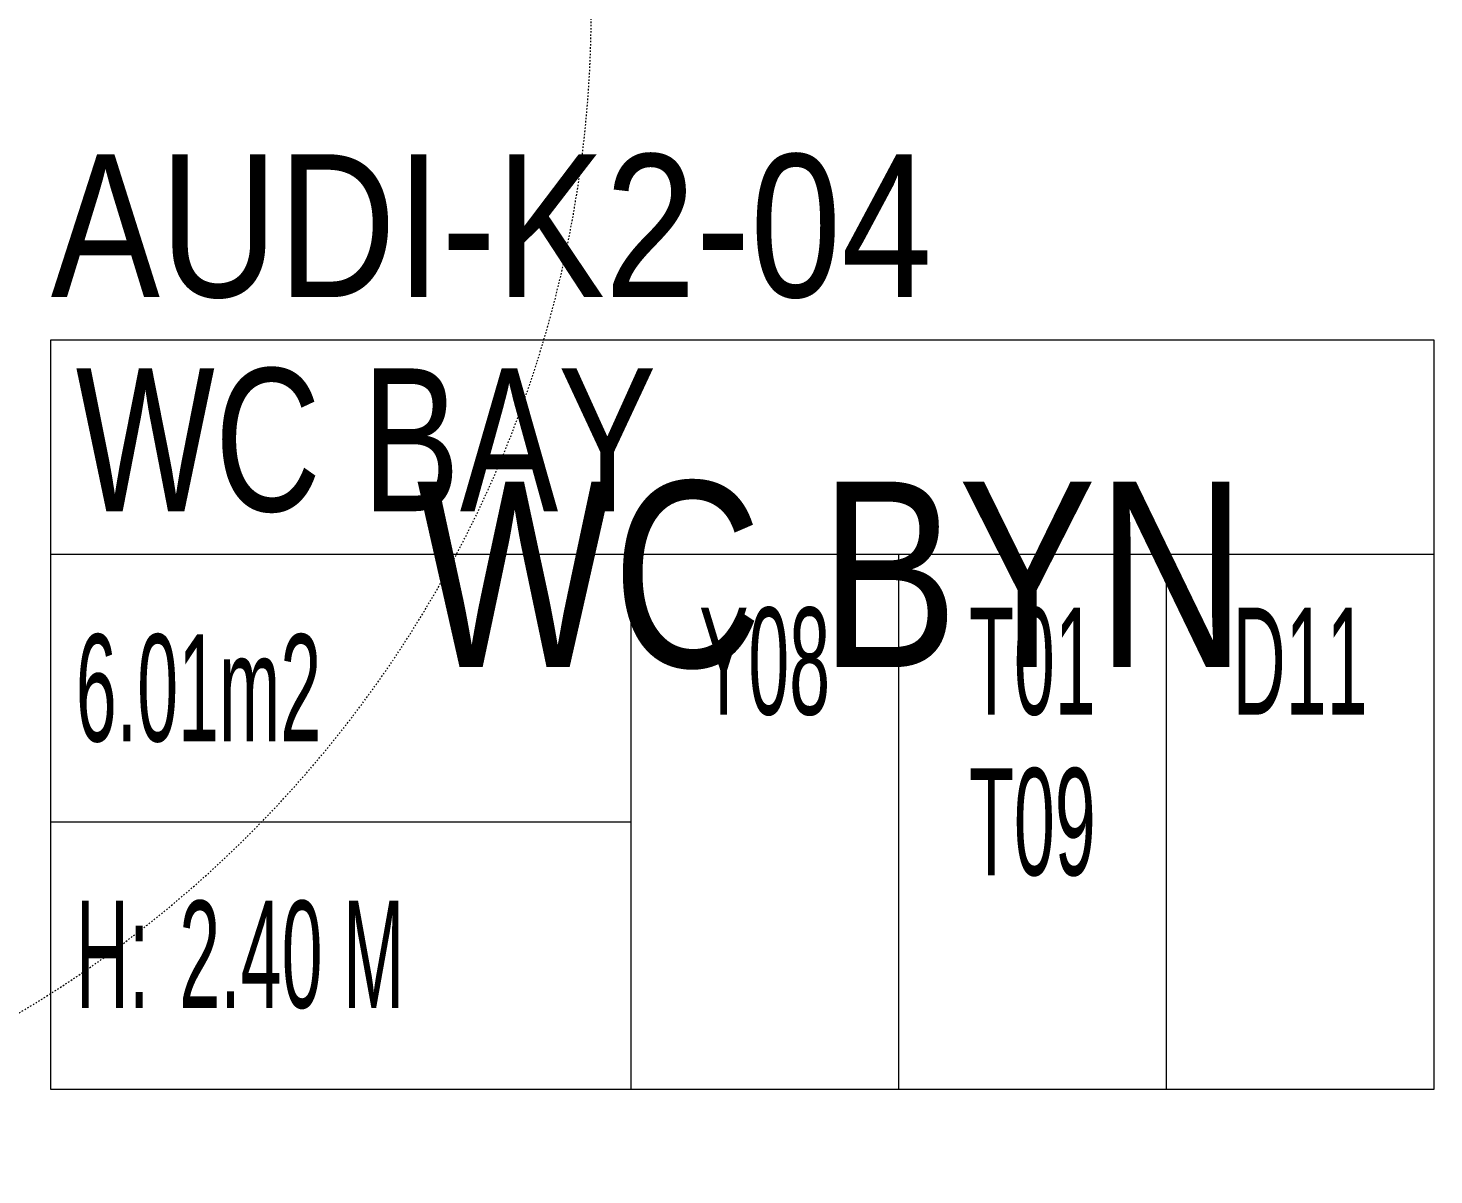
# Model space of a CAD drawing. Extents: x -2749 to 23780, y -1311 to 8245.
# Drawn here: x 14235.5 to 14334, y 2703.8 to 2784.1 of the extents above; entities that cross this region are included whole.
import ezdxf
from ezdxf.enums import TextEntityAlignment as Align

# ---------------------------------------------------------------- set-up
doc = ezdxf.new("R2010")
doc.units = 0
doc.header["$MEASUREMENT"] = 0
doc.linetypes.add('DOT2', pattern=[0.125, 0, -0.125])
doc.layers.get('0').update_dxf_attribs({"color": 9, "lineweight": 9})
for name, color, linetype, lineweight in [('20', 9, 'DOT2', 9), ('21', 9, 'Continuous', 9), ('Y-MAHAL', 251, 'Continuous', 13)]:
    doc.layers.add(name, color=color, linetype=linetype, lineweight=lineweight)
doc.styles.add('Arial', font='arial.ttf', dxfattribs={"height": 2.5})
doc.styles.add('MuuM_TEXT-STANDART', font='ARIALN.TTF')

# ---------------------------------------------------------------- blocks, each defined once
blk = doc.blocks.new('0_roomno2-flat-2')
at = {"layer": '21'}
blk.add_lwpolyline([(96.875, -52.50000000001091), (0, -52.50000000001091), (0, 0), (96.875, 0)], close=True, dxfattribs=at)
for points in [[(0, -15.00000000000727), (96.875, -15.00000000000727)], [(40.625, -15.00000000000727), (40.625, -52.50000000001091)], [(59.375, -15.00000000000727), (59.375, -52.50000000001091)], [(78.125, -15.00000000000727), (78.125, -52.50000000001091)], [(0, -33.75000000000728), (40.625, -33.75000000000728)]]:
    blk.add_lwpolyline(points, dxfattribs=at)
at = {"layer": '21', "style": 'MuuM_TEXT-STANDART', "width": 0.6}
blk.add_text('H:', height=7.5, dxfattribs=at).set_placement((1.75, -43.03976339674772), align=Align.MIDDLE_LEFT)
at = {"layer": '21', "style": 'Arial'}
blk.add_attdef('ODANO', (0, 5.85000000000582), '', height=10, dxfattribs=at)
blk.add_attdef('MEKANADI', text='', height=10, dxfattribs=at).set_placement((1.75, -15.00000000000727), align=Align.BOTTOM_LEFT)
at = {"layer": '21', "style": 'MuuM_TEXT-STANDART', "width": 0.6}
for tag, p in [('YER01', (50, -22.50000000000728)), ('TAVAN01', (68.75, -22.50000000000728)), ('DUVAR01', (87.5, -22.50000000000728)), ('YER02', (50, -33.75000000000728)), ('TAVAN02', (68.75, -33.75000000000728)), ('DUVAR02', (87.5, -33.75000000000728)), ('YER03', (50, -45.00000000000728)), ('TAVAN03', (68.75, -45.00000000000728)), ('DUVAR03', (87.5, -45.00000000000728))]:
    blk.add_attdef(tag, text='', height=7.5, dxfattribs=at).set_placement(p, align=Align.MIDDLE_CENTER)
for tag, p in [('M2', (1.75, -24.37500000000728)), ('TEMIZTAVANYUKSEKLIGI', (9, -43.03976339674772))]:
    blk.add_attdef(tag, text='', height=7.5, dxfattribs=at).set_placement(p, align=Align.MIDDLE_LEFT)
blk = doc.blocks.new('p-kapı')
at = {"layer": '20'}
blk.add_arc((4.870000000002619, -4.600294117648446), 81.60029411766662, 270.1053228038254, 0, dxfattribs=at)
blk = doc.blocks.new('p-2. kat planı')
blk.add_blockref('p-kapı', (14188.49999999934, 2790.000000004566))
ref = blk.add_blockref('0_roomno2-flat-2', (14237.11391561774, 2762.287803339099))
ref.add_attrib('ODANO', 'AUDI-K2-04', dxfattribs={"layer": '21', "height": 10, "style": 'MuuM_TEXT-STANDART'}).set_placement((14237.11391561774, 2762.287803339099), align=Align.BOTTOM_LEFT)
ref.add_attrib('MEKANADI', 'WC BAY', dxfattribs={"layer": '21', "height": 10, "style": 'MuuM_TEXT-STANDART', "width": 0.9}).set_placement((14238.86391561774, 2747.287803339092), align=Align.BOTTOM_LEFT)
ref.add_attrib('M2', '6.01m2', dxfattribs={"layer": '21', "height": 7.5, "style": 'MuuM_TEXT-STANDART', "width": 0.6}).set_placement((14238.86391561774, 2737.912803339092), align=Align.MIDDLE_LEFT)
ref.add_attrib('TEMIZTAVANYUKSEKLIGI', '2.40 M', dxfattribs={"layer": '21', "height": 7.5, "style": 'MuuM_TEXT-STANDART', "width": 0.6}).set_placement((14246.11391561773, 2719.248039942355), align=Align.MIDDLE_LEFT)
ref.add_attrib('YER01', 'Y08', dxfattribs={"layer": '21', "height": 7.5, "style": 'MuuM_TEXT-STANDART', "width": 0.6}).set_placement((14287.11391561774, 2739.787803339092), align=Align.MIDDLE_CENTER)
ref.add_attrib('TAVAN01', 'T01', dxfattribs={"layer": '21', "height": 7.5, "style": 'MuuM_TEXT-STANDART', "width": 0.6}).set_placement((14305.86391561774, 2739.787803339092), align=Align.MIDDLE_CENTER)
ref.add_attrib('DUVAR01', 'D11', dxfattribs={"layer": '21', "height": 7.5, "style": 'MuuM_TEXT-STANDART', "width": 0.6}).set_placement((14324.61391561774, 2739.787803339092), align=Align.MIDDLE_CENTER)
ref.add_attrib('TAVAN02', 'T09', dxfattribs={"layer": '21', "height": 7.5, "style": 'MuuM_TEXT-STANDART', "width": 0.6}).set_placement((14305.86391561774, 2728.537803339092), align=Align.MIDDLE_CENTER)

msp = doc.modelspace()

# ---------------------------------------------------------------- block references
msp.add_blockref('p-2. kat planı', (3.456079866737127e-11, 0))

# ---------------------------------------------------------------- texts
at = {"layer": 'Y-MAHAL', "style": 'Arial', "width": 0.8}
msp.add_text('WC BYN', height=13, dxfattribs=at).set_placement((14291.78972978955, 2745.870450194241), align=Align.MIDDLE)

doc.saveas('drawing.dxf')
